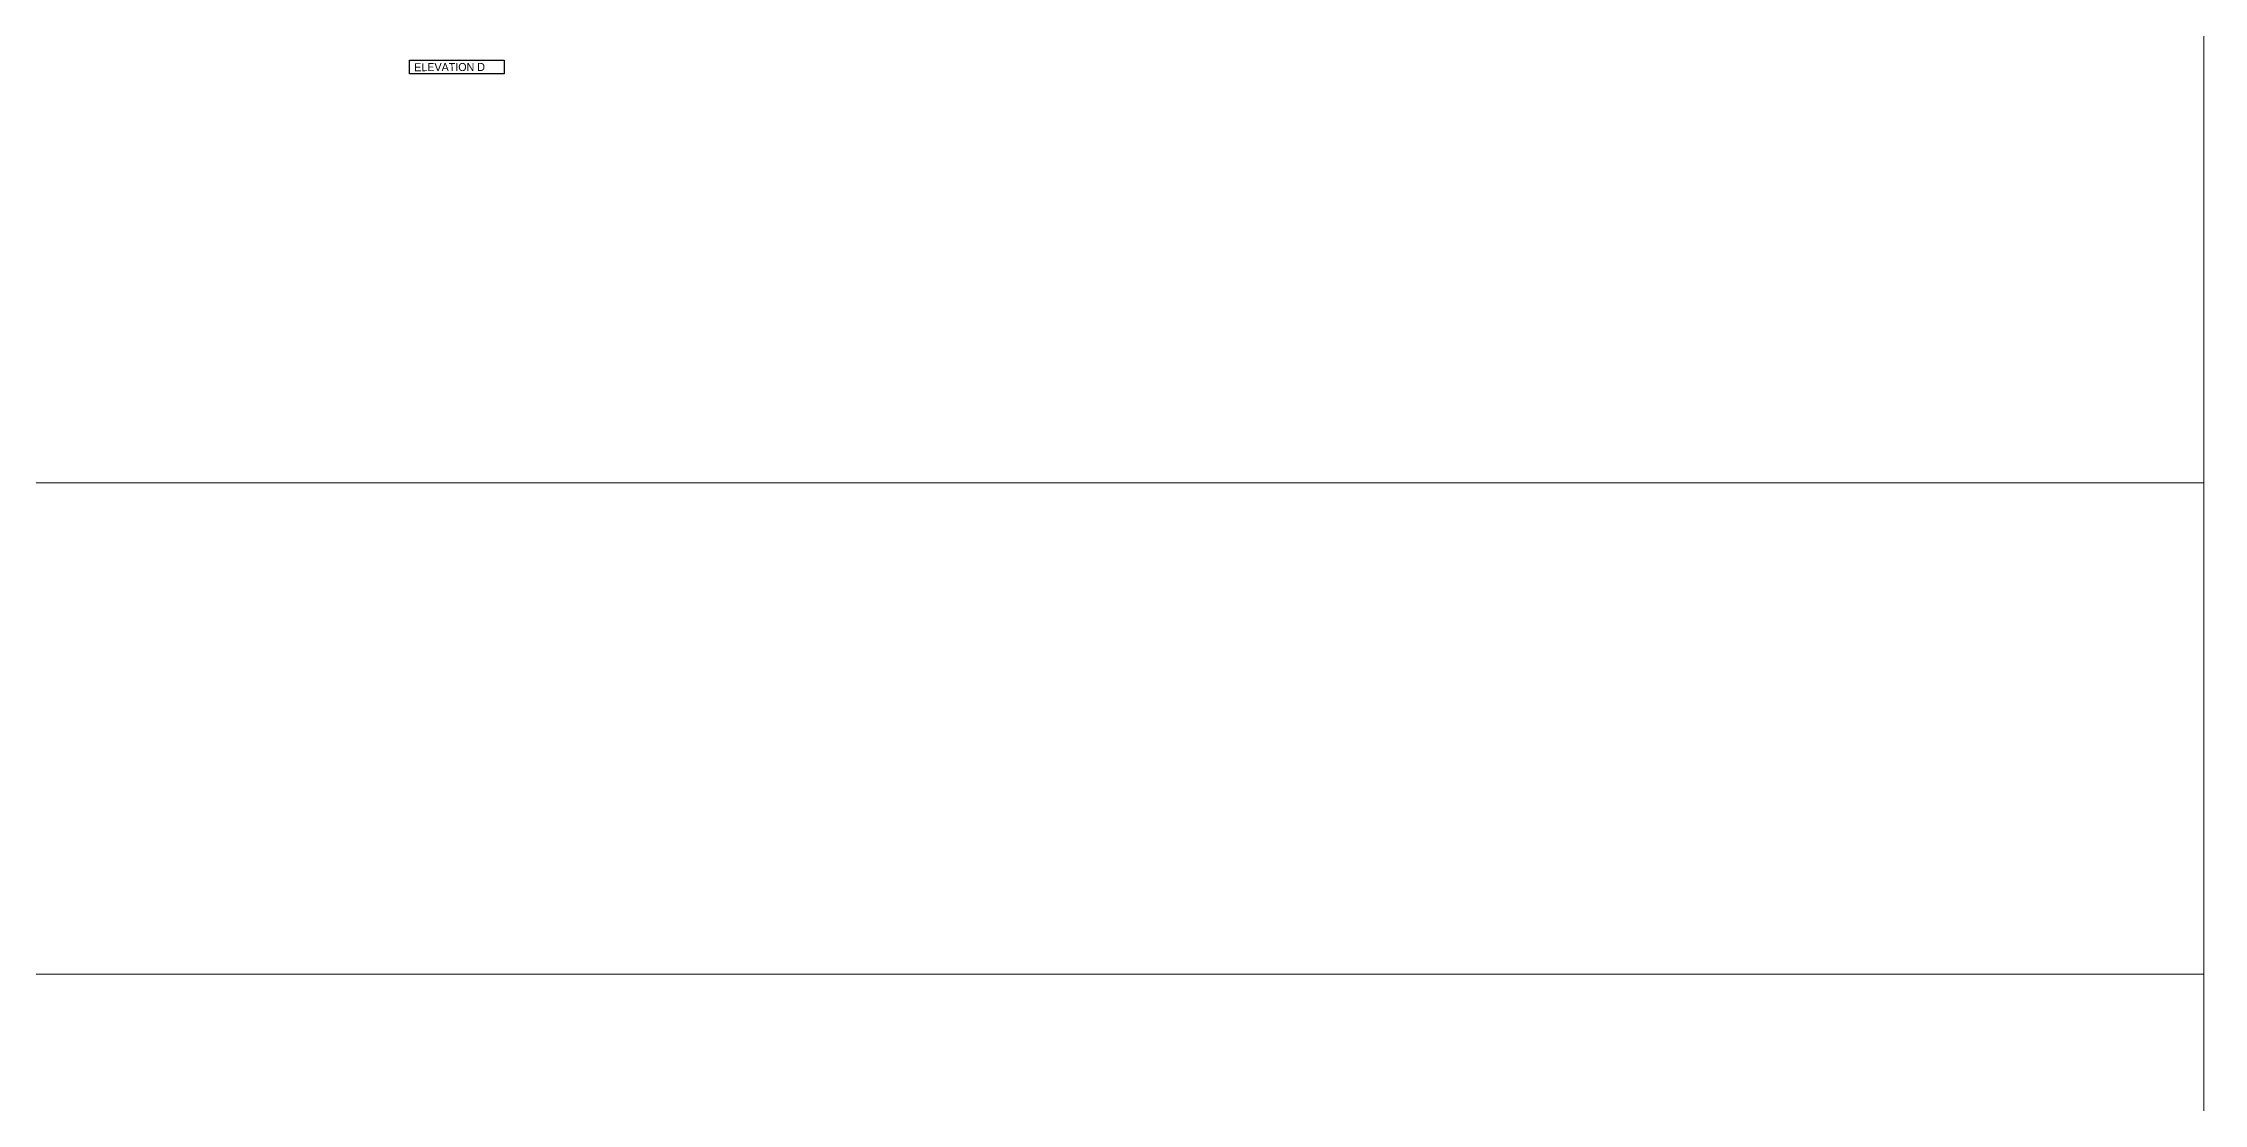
# Model space of a CAD drawing. Header units: millimetres. Extents: x 1464389 to 1998638, y -29162 to 256806.
# Drawn here: x 1551638 to 1566247, y 36818 to 43986 of the extents above; entities that cross this region are included whole.
import ezdxf

# ---------------------------------------------------------------- set-up
doc = ezdxf.new("R2010")
doc.units = ezdxf.units.MM
doc.header["$LTSCALE"] = 15
doc.layers.get('0').update_dxf_attribs({"lineweight": 5})
doc.layers.add('LS_DR_TEXT', color=7, linetype='Continuous', lineweight=13)
doc.layers.add('Text', color=250, linetype='Continuous')

msp = doc.modelspace()

# ---------------------------------------------------------------- linework, layer by layer
msp.add_line((1566247, 232978.4), (1566247, -21144.5))
at = {"ltscale": 0.25}
for p, q in [((1520964.5, 41015.1), (1566247, 41015.1)), ((1520964.5, 37694.8), (1566247, 37694.8))]:
    msp.add_line(p, q, dxfattribs=at)
at = {"layer": 'Text', "color": 32, "ltscale": 0.25}
msp.add_lwpolyline([(1554115, 43872.4), (1554754.9, 43872.4), (1554754.9, 43779.5), (1554115, 43779.5)], close=True, dxfattribs=at)

# ---------------------------------------------------------------- texts
at = {"layer": 'LS_DR_TEXT', "insert": (1554146.5, 43796.2), "char_height": 54.107, "attachment_point": 7, "rotation": 0.23039}
msp.add_mtext_dynamic_manual_height_columns('ELEVATION D', width=966.759, gutter_width=202.9, heights=[0], dxfattribs=at)

doc.saveas('drawing.dxf')
